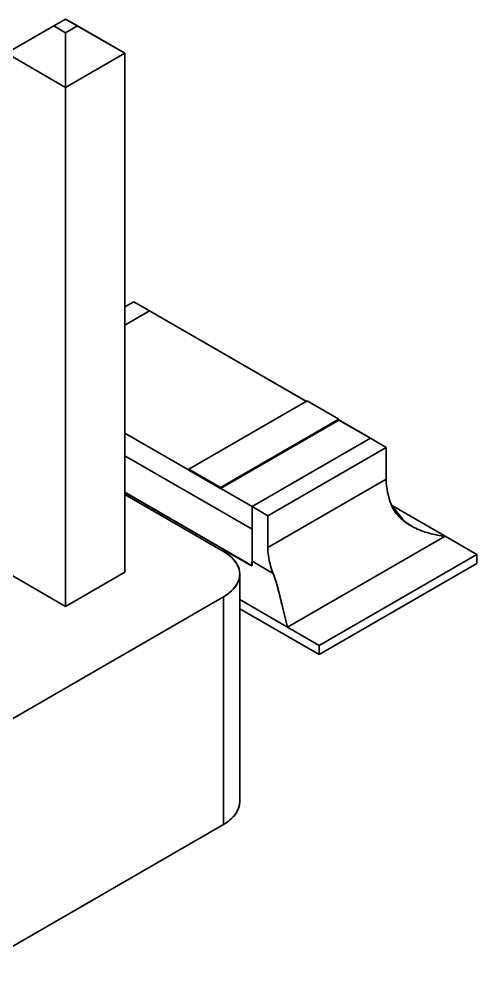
# Model space of a CAD drawing. Extents: x 146 to 1134, y 78 to 926.
# Drawn here: x 796.52 to 800.63, y 828.78 to 837.37 of the extents above; entities that cross this region are included whole.
import ezdxf

# ---------------------------------------------------------------- set-up
doc = ezdxf.new("R2010")
doc.units = 0

msp = doc.modelspace()

# ---------------------------------------------------------------- linework, layer by layer
at = {"color": 7, "lineweight": 35, "ltscale": 0.01531}
for p, q in [((796.4089, 837.0626), (796.9392, 837.3688)), ((796.9392, 837.3688), (797.4695, 837.0626)), ((796.9392, 832.1024), (796.4089, 832.4086)), ((796.4089, 832.4086), (796.9392, 832.1024)), ((797.4695, 832.4086), (796.9392, 832.1024)), ((796.9392, 832.1024), (797.4695, 832.4086))]:
    msp.add_line(p, q, dxfattribs=at)
at = {"color": 7, "lineweight": 35, "ltscale": 0.003062}
for p, q in [((796.8331, 837.3076), (796.9392, 837.3688)), ((796.8331, 837.3076), (796.9392, 837.3688)), ((796.9392, 837.3688), (797.0453, 837.3076)), ((796.9392, 837.3688), (797.0453, 837.3076))]:
    msp.add_line(p, q, dxfattribs=at)
at = {"color": 7, "lineweight": 35, "ltscale": 0.012248}
for p, q in [((796.4089, 837.0626), (796.8331, 837.3076)), ((796.8331, 837.3076), (796.4089, 837.0626)), ((797.0453, 837.3076), (797.4695, 837.0626)), ((797.4695, 837.0626), (797.0453, 837.3076))]:
    msp.add_line(p, q, dxfattribs=at)
at = {"color": 7, "lineweight": 35, "ltscale": 0.003063}
for p, q in [((796.9392, 837.2463), (796.8331, 837.3076)), ((796.9392, 837.2463), (796.8331, 837.3076)), ((797.0453, 837.3076), (796.9392, 837.2463)), ((797.0453, 837.3076), (796.9392, 837.2463))]:
    msp.add_line(p, q, dxfattribs=at)
at = {"color": 7, "lineweight": 35, "ltscale": 0.012247}
for p, q in [((796.9392, 837.2463), (796.9392, 836.7564)), ((796.9392, 836.7564), (796.9392, 837.2463)), ((798.6108, 832.998), (798.6108, 832.5082)), ((798.6108, 832.5082), (798.6108, 832.998))]:
    msp.add_line(p, q, dxfattribs=at)
at = {"color": 7, "lineweight": 35, "ltscale": 0.015309}
for p, q in [((796.9392, 836.7564), (796.4089, 837.0626)), ((796.4089, 837.0626), (796.9392, 836.7564)), ((797.4695, 837.0626), (796.9392, 836.7564)), ((796.9392, 836.7564), (797.4695, 837.0626))]:
    msp.add_line(p, q, dxfattribs=at)
at = {"color": 7, "lineweight": 35, "ltscale": 0.11635}
for p, q in [((797.4695, 837.0626), (797.4695, 832.4086)), ((797.4695, 832.4086), (797.4695, 837.0626))]:
    msp.add_line(p, q, dxfattribs=at)
at = {"color": 7, "lineweight": 35, "ltscale": 0.116351}
for p, q in [((796.9392, 832.1024), (796.9392, 836.7564)), ((796.9392, 836.7564), (796.9392, 832.1024))]:
    msp.add_line(p, q, dxfattribs=at)
at = {"color": 7, "lineweight": 35, "ltscale": 0.002328}
for p, q in [((797.4695, 834.7886), (797.5502, 834.8352)), ((797.5502, 834.8352), (797.4695, 834.7886))]:
    msp.add_line(p, q, dxfattribs=at)
at = {"color": 7, "lineweight": 35, "ltscale": 0.004083}
for p, q in [((797.5502, 834.8352), (797.6916, 834.7535)), ((797.6916, 834.7535), (797.5502, 834.8352)), ((798.7523, 832.9164), (798.6108, 832.998)), ((798.6108, 832.998), (798.7523, 832.9164))]:
    msp.add_line(p, q, dxfattribs=at)
at = {"color": 7, "lineweight": 35, "ltscale": 0.00641}
for p, q in [((797.4695, 834.6254), (797.6916, 834.7535)), ((797.6916, 834.7535), (797.4695, 834.6254)), ((797.4695, 834.6254), (797.6916, 834.7535)), ((797.4695, 834.6254), (797.6916, 834.7535))]:
    msp.add_line(p, q, dxfattribs=at)
at = {"color": 7, "lineweight": 35, "ltscale": 0.040825}
for p, q in [((797.6916, 834.7535), (799.1058, 833.937)), ((800.3433, 832.7327), (798.929, 831.9162)), ((800.3433, 832.7327), (798.929, 831.9162)), ((799.2119, 831.7529), (800.6261, 832.5694)), ((799.2119, 831.7529), (800.6261, 832.5694)), ((800.6261, 832.4877), (799.2119, 831.6713)), ((799.2119, 831.6713), (800.6261, 832.4877))]:
    msp.add_line(p, q, dxfattribs=at)
at = {"color": 7, "lineweight": 35, "ltscale": 0.040622}
msp.add_line((799.0988, 833.9411), (797.6916, 834.7535), dxfattribs=at)
at = {"color": 7, "lineweight": 35, "ltscale": 0.030617}
for p, q in [((799.1058, 833.9452), (798.0452, 833.3328)), ((798.328, 833.1696), (799.3886, 833.7819)), ((798.328, 833.1696), (799.3886, 833.7819)), ((799.3886, 833.7737), (798.328, 833.1614)), ((798.328, 833.1614), (799.3886, 833.7737))]:
    msp.add_line(p, q, dxfattribs=at)
at = {"color": 7, "lineweight": 35, "ltscale": 0.008164}
for p, q in [((799.3886, 833.7819), (799.1058, 833.9452)), ((799.3886, 833.7819), (799.1058, 833.9452)), ((798.0452, 833.3328), (798.328, 833.1696)), ((798.0452, 833.3328), (798.328, 833.1696)), ((798.328, 833.1614), (798.0452, 833.3246)), ((798.0452, 833.3246), (798.328, 833.1614)), ((800.6261, 832.5694), (800.3433, 832.7327)), ((800.6261, 832.5694), (800.3433, 832.7327)), ((798.929, 831.9162), (799.2119, 831.7529)), ((798.929, 831.9162), (799.2119, 831.7529))]:
    msp.add_line(p, q, dxfattribs=at)
at = {"color": 7, "lineweight": 35, "ltscale": 0.000204468}
for p, q in [((799.1058, 833.9452), (799.1058, 833.937)), ((799.1058, 833.937), (799.1058, 833.9452)), ((799.3886, 833.7737), (799.3886, 833.7819)), ((799.3886, 833.7819), (799.3886, 833.7737)), ((798.0452, 833.3328), (798.0452, 833.3246)), ((798.0452, 833.3246), (798.0452, 833.3328)), ((798.328, 833.1696), (798.328, 833.1614)), ((798.328, 833.1614), (798.328, 833.1696))]:
    msp.add_line(p, q, dxfattribs=at)
at = {"color": 7, "lineweight": 35, "ltscale": 0.00837}
msp.add_line((799.6715, 833.6104), (799.3816, 833.7778), dxfattribs=at)
at = {"color": 7, "lineweight": 35, "ltscale": 0.008167}
msp.add_line((799.3886, 833.7737), (799.6715, 833.6104), dxfattribs=at)
at = {"color": 7, "lineweight": 35, "ltscale": 0.032946}
for p, q in [((797.4695, 833.657), (798.6108, 832.998)), ((798.6108, 832.998), (797.4695, 833.657)), ((797.4695, 833.4529), (798.6108, 832.7939)), ((798.6108, 832.7939), (797.4695, 833.4529)), ((798.6108, 832.7939), (797.4695, 833.4529)), ((797.4695, 833.4529), (798.6108, 832.7939)), ((797.4695, 833.1262), (798.6108, 832.4673))]:
    msp.add_line(p, q, dxfattribs=at)
at = {"color": 7, "lineweight": 35, "ltscale": 0.030619}
for p, q in [((799.6715, 833.6104), (798.6108, 832.998)), ((798.6108, 832.998), (799.6715, 833.6104)), ((799.6715, 833.6104), (798.6108, 832.998)), ((798.6108, 832.998), (799.6715, 833.6104)), ((798.7523, 832.9164), (799.8129, 833.5288)), ((799.8129, 833.5288), (798.7523, 832.9164)), ((799.8129, 833.243), (798.7523, 832.6306)), ((799.8129, 833.243), (798.7523, 832.6306))]:
    msp.add_line(p, q, dxfattribs=at)
at = {"color": 7, "lineweight": 35, "ltscale": 0.004082}
msp.add_line((799.6715, 833.6104), (799.8129, 833.5288), dxfattribs=at)
msp.add_line((799.6715, 833.6104), (799.8129, 833.5288), dxfattribs=at)
at = {"color": 7, "lineweight": 35, "ltscale": 0.007144}
for p, q in [((799.8129, 833.5288), (799.8129, 833.243)), ((799.8129, 833.5288), (799.8129, 833.243)), ((798.7523, 832.6306), (798.7523, 832.9164)), ((798.7523, 832.9164), (798.7523, 832.6306))]:
    msp.add_line(p, q, dxfattribs=at)
at = {"color": 7, "lineweight": 35, "ltscale": 0.000285792}
for p, q in [((797.4794, 833.1205), (797.4695, 833.1148)), ((797.4695, 833.1148), (797.4794, 833.1205))]:
    msp.add_line(p, q, dxfattribs=at)
at = {"color": 7, "lineweight": 35, "ltscale": 0.025517}
msp.add_line((798.3535, 832.5963), (797.4695, 833.1067), dxfattribs=at)
msp.add_line((798.3535, 832.5963), (797.4695, 833.1067), dxfattribs=at)
at = {"color": 7, "lineweight": 35, "ltscale": 0.032892}
msp.add_line((798.6108, 832.4673), (797.4714, 833.1252), dxfattribs=at)
at = {"color": 7, "lineweight": 35, "ltscale": 0.005103}
for p, q in [((798.6108, 832.998), (798.6108, 832.7939)), ((798.6108, 832.7939), (798.6108, 832.998))]:
    msp.add_line(p, q, dxfattribs=at)
at = {"color": 7, "lineweight": 35, "ltscale": 0.013943}
for p, q in [((800.3433, 832.7327), (799.8603, 833.0115)), ((799.8603, 833.0115), (800.3433, 832.7327))]:
    msp.add_line(p, q, dxfattribs=at)
at = {"color": 7, "lineweight": 35, "ltscale": 0.008165}
for p, q in [((798.6108, 832.7939), (798.6108, 832.4673)), ((798.6108, 832.4673), (798.6108, 832.7939))]:
    msp.add_line(p, q, dxfattribs=at)
at = {"color": 7, "lineweight": 35, "ltscale": 0.000490197}
msp.add_line((798.1158, 832.7531), (798.0989, 832.7433), dxfattribs=at)
msp.add_line((798.1158, 832.7531), (798.0989, 832.7433), dxfattribs=at)
at = {"color": 7, "lineweight": 35, "ltscale": 0.000350753}
msp.add_line((798.3597, 832.6082), (798.3572, 832.5944), dxfattribs=at)
at = {"color": 7, "lineweight": 35, "ltscale": 0.000339696}
msp.add_line((798.3573, 832.5948), (798.3597, 832.6082), dxfattribs=at)
at = {"color": 7, "lineweight": 35, "ltscale": 0.007145}
for p, q in [((798.6072, 832.4653), (798.3597, 832.6082)), ((798.3597, 832.6082), (798.6072, 832.4653))]:
    msp.add_line(p, q, dxfattribs=at)
at = {"color": 7, "lineweight": 35, "ltscale": 0.001076}
for p, q in [((798.6108, 832.5082), (798.6072, 832.4653)), ((798.6072, 832.4653), (798.6108, 832.5082))]:
    msp.add_line(p, q, dxfattribs=at)
at = {"color": 7, "lineweight": 35, "ltscale": 0.00545}
msp.add_line((798.7996, 832.3992), (798.6108, 832.5082), dxfattribs=at)
msp.add_line((798.7996, 832.3992), (798.6108, 832.5082), dxfattribs=at)
at = {"color": 7, "lineweight": 35, "ltscale": 0.002042}
for p, q in [((800.6261, 832.4877), (800.6261, 832.5694)), ((800.6261, 832.5694), (800.6261, 832.4877)), ((799.2119, 831.7529), (799.2119, 831.6713)), ((799.2119, 831.6713), (799.2119, 831.7529))]:
    msp.add_line(p, q, dxfattribs=at)
at = {"color": 7, "lineweight": 35, "ltscale": 0.051031}
for p, q in [((798.4999, 832.3922), (798.4999, 830.351)), ((798.3535, 830.1469), (798.3535, 832.1881)), ((798.3535, 832.1881), (798.3535, 830.1469))]:
    msp.add_line(p, q, dxfattribs=at)
at = {"color": 7, "lineweight": 35, "ltscale": 0.003422}
msp.add_line((798.8435, 832.2597), (798.8763, 832.1268), dxfattribs=at)
at = {"color": 7, "lineweight": 35, "ltscale": 0.08165}
for p, q in [((795.525, 830.5551), (798.3535, 832.1881)), ((795.525, 830.5551), (798.3535, 832.1881)), ((798.3535, 830.1469), (795.525, 828.5139)), ((795.525, 828.5139), (798.3535, 830.1469))]:
    msp.add_line(p, q, dxfattribs=at)
at = {"color": 7, "lineweight": 35, "ltscale": 0.012388}
for p, q in [((798.4999, 832.1639), (798.929, 831.9162)), ((798.929, 831.9162), (798.4999, 832.1639))]:
    msp.add_line(p, q, dxfattribs=at)
at = {"color": 7, "lineweight": 35, "ltscale": 0.020553}
for p, q in [((799.2119, 831.6713), (798.4999, 832.0823)), ((798.4999, 832.0823), (799.2119, 831.6713))]:
    msp.add_line(p, q, dxfattribs=at)
at = {"color": 7, "lineweight": 35, "ltscale": 0.002962}
msp.add_line((798.8763, 832.1268), (798.9037, 832.0115), dxfattribs=at)
at = {"color": 7, "lineweight": 35, "ltscale": 0.002953}
msp.add_line((798.9037, 832.0116), (798.8765, 832.1265), dxfattribs=at)
at = {"color": 7, "lineweight": 35, "ltscale": 0.002468}
msp.add_line((798.929, 831.9162), (798.9037, 832.0116), dxfattribs=at)
at = {"color": 7, "lineweight": 35, "ltscale": 0.002466}
msp.add_line((798.9037, 832.0115), (798.929, 831.9162), dxfattribs=at)
at = {"color": 7, "lineweight": 35}
msp.add_lwpolyline([(799.8603, 833.0115), (799.9747, 832.8663), (800.0624, 832.8112)], dxfattribs=at)
for centre, radius, start, end in [((800.465, 833.2575), 0.6525, 181.27309, 202.13512), ((800.4648, 833.2574), 0.6524, 181.27053, 202.13647), ((800.161, 833.1348), 0.3252, 202.29418, 227.74676), ((800.2906, 833.2724), 0.5144, 227.36305, 243.63535), ((800.3873, 833.4589), 0.7246, 243.33878, 254.92406), ((800.3902, 833.4673), 0.7334, 243.45278, 254.86724), ((800.4297, 833.6096), 0.8812, 254.80637, 264.37062), ((800.427, 833.5956), 0.8669, 254.73663, 264.45489), ((798.1915, 832.2976), 0.3395, 37.19369, 61.54733), ((799.4042, 832.6451), 0.6524, 181.27053, 202.13647), ((799.4043, 832.6451), 0.6525, 181.27309, 202.13512), ((798.3131, 832.389), 0.187, 0.98619, 37.392), ((798.3131, 832.3954), 0.187, 322.608, 359.01381), ((797.5303, 831.9252), 1.355, 14.29158, 20.47735), ((796.7992, 831.6953), 2.1211, 11.72687, 19.38422), ((798.1915, 832.4869), 0.3395, 298.45267, 322.80631), ((798.3131, 830.3542), 0.187, 322.608, 359.01381), ((798.1915, 830.4456), 0.3395, 298.45267, 322.80631)]:
    msp.add_arc(centre, radius, start, end, dxfattribs=at)
for centre, end_param in [((797.9999, 832.3922), 7.068583), ((797.9999, 830.351), 6.283185)]:
    msp.add_ellipse(centre, major_axis=(0.5, 0), ratio=0.57735, start_param=5.497787, end_param=end_param, dxfattribs=at)

doc.saveas('drawing.dxf')
